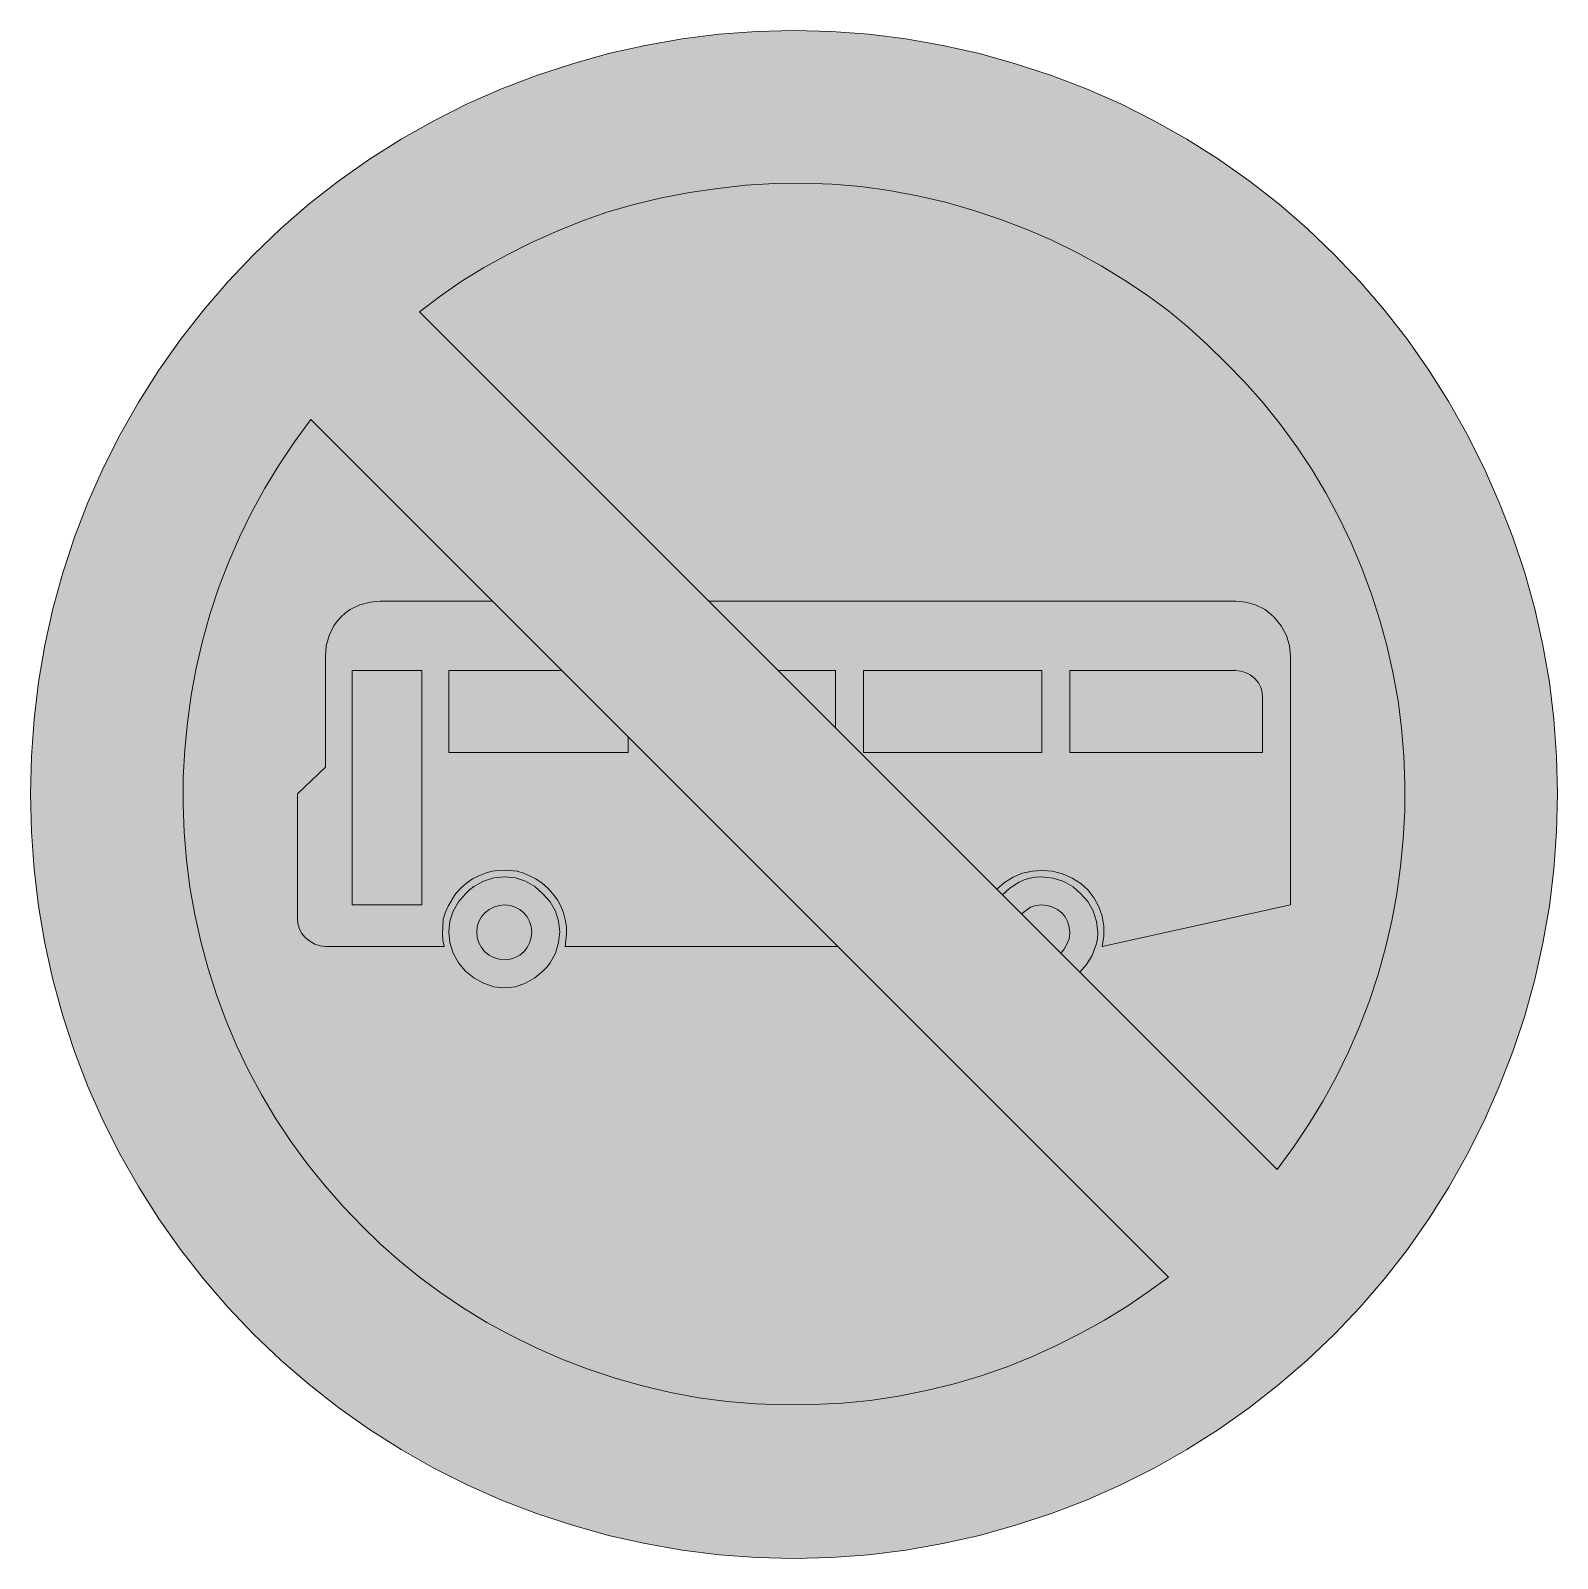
# Model space of a CAD drawing. Header units: metres. Extents: x 162 to 408, y 13 to 259.
import ezdxf

# ---------------------------------------------------------------- set-up
doc = ezdxf.new("R2010")
doc.units = ezdxf.units.M
for name, color, linetype, true_color in [('FILL_BLACK_000000', 7, 'Continuous', 0x000000), ('FILL_RED_FF0000', 7, 'Continuous', 0xff0000), ('FILL_WHITE_FFFFFF', 7, 'Continuous', 0xffffff)]:
    doc.layers.add(name, color=color, linetype=linetype, true_color=true_color)

msp = doc.modelspace()

# ---------------------------------------------------------------- hatches: boundary and pattern name
at = {"layer": 'FILL_BLACK_000000', "true_color": 0x000000}
h = msp.add_hatch(color=7, dxfattribs=at)
h.dxf.hatch_style = 1
h.paths.add_polyline_path([(258.3, 142.74), (258.3, 145.26), (291.96, 111.6), (248.22, 111.6), (248.42, 113.62), (248.4, 114.74), (248.22, 115.92), (247.91, 117), (247.5, 118.06), (246.95, 119.08), (246.24, 120.06), (245.4, 120.97), (244.49, 121.77), (243.51, 122.44), (242.46, 122.94), (241.49, 123.38), (240.48, 123.66), (238.5, 123.84), (237.45, 123.8), (236.43, 123.66), (235.41, 123.38), (234.36, 122.94), (233.31, 122.44), (232.33, 121.77), (231.42, 120.97), (230.58, 120.06), (229.39, 118.06), (228.93, 117), (228.6, 115.92), (228.49, 113.62), (228.57, 112.58), (228.78, 111.6), (209.7, 111.6), (208.86, 111.7), (208.01, 111.98), (207.19, 112.44), (206.46, 113.04), (205.88, 113.75), (205.49, 114.5), (205.27, 115.29), (205.2, 116.1), (205.2, 136.08), (209.7, 140.4), (209.7, 158.22), (209.84, 159.86), (210.29, 161.5), (211.07, 163.08), (211.59, 163.82), (212.22, 164.52), (212.92, 165.15), (213.66, 165.67), (215.24, 166.45), (216.88, 166.9), (218.52, 167.04), (236.52, 167.04), (247.68, 155.88), (229.5, 155.88), (229.5, 142.74), (258.3, 142.74)])
h.paths.add_polyline_path([(214.02, 118.26), (225.18, 118.26), (225.18, 155.88), (214.02, 155.88), (214.02, 118.26)], flags=16)
h = msp.add_hatch(color=7, dxfattribs=at)
h.dxf.hatch_style = 1
h.paths.add_polyline_path([(359.06, 166.45), (360.57, 165.67), (361.98, 164.52), (363.16, 163.08), (364.01, 161.5), (364.51, 159.86), (364.68, 158.22), (364.68, 118.26), (334.44, 111.6), (334.7, 113.23), (334.69, 114.86), (334.42, 116.45), (333.9, 117.97), (333.14, 119.37), (332.16, 120.64), (330.97, 121.72), (329.58, 122.58), (328.05, 123.26), (326.46, 123.67), (324.83, 123.81), (323.21, 123.7), (321.64, 123.34), (320.14, 122.73), (318.75, 121.88), (317.52, 120.78), (291.6, 146.7), (291.6, 155.88), (282.42, 155.88), (271.26, 167.04), (355.86, 167.04), (357.47, 166.9), (359.06, 166.45)])
h.paths.add_polyline_path([(296.1, 142.74), (324.72, 142.74), (324.72, 155.88), (296.1, 155.88), (296.1, 142.74)], flags=16)
h.paths.add_polyline_path([(360.11, 152.37), (359.89, 153.16), (359.5, 153.91), (358.92, 154.62), (358.21, 155.2), (357.46, 155.59), (356.67, 155.81), (355.86, 155.88), (329.22, 155.88), (329.22, 142.74), (360.18, 142.74), (360.18, 151.56), (360.11, 152.37)], flags=16)
h = msp.add_hatch(color=7, dxfattribs=at)
h.dxf.hatch_style = 1
h.paths.add_polyline_path([(246.64, 110.52), (245.8, 108.98), (245.25, 108.28), (244.62, 107.64), (243.31, 106.53), (241.83, 105.68), (240.22, 105.13), (238.5, 104.94), (236.76, 105.13), (235.08, 105.68), (233.54, 106.53), (232.2, 107.64), (231.09, 108.98), (230.24, 110.52), (229.69, 112.2), (229.5, 113.94), (229.69, 115.66), (230.24, 117.27), (231.09, 118.75), (232.2, 120.06), (232.84, 120.69), (233.54, 121.24), (235.08, 122.08), (236.76, 122.59), (238.5, 122.76), (240.22, 122.59), (241.83, 122.08), (243.31, 121.24), (244.62, 120.06), (245.8, 118.75), (246.64, 117.27), (247.15, 115.66), (247.32, 113.94), (247.15, 112.2), (246.64, 110.52)])
h.paths.add_polyline_path([(242.47, 115.6), (242.07, 116.34), (241.54, 116.98), (240.9, 117.51), (240.16, 117.91), (239.36, 118.17), (238.5, 118.26), (237.58, 118.17), (236.73, 117.91), (235.97, 117.51), (235.3, 116.98), (234.76, 116.34), (234.35, 115.6), (234.09, 114.8), (234, 113.94), (234.09, 113.02), (234.35, 112.17), (234.76, 111.41), (235.3, 110.74), (235.97, 110.2), (236.73, 109.79), (237.58, 109.53), (238.5, 109.44), (239.36, 109.53), (240.16, 109.79), (240.9, 110.2), (241.54, 110.74), (242.07, 111.41), (242.47, 112.17), (242.73, 113.02), (242.82, 113.94), (242.73, 114.8), (242.47, 115.6)], flags=16)
h = msp.add_hatch(color=7, dxfattribs=at)
h.dxf.hatch_style = 1
h.paths.add_polyline_path([(328.31, 111.15), (328.77, 111.94), (329.1, 112.82), (329.22, 113.76), (329.12, 114.7), (328.86, 115.58), (328.46, 116.37), (327.96, 117), (327.25, 117.5), (326.48, 117.9), (325.63, 118.16), (324.72, 118.26), (323.75, 118.15), (322.92, 117.9), (321.48, 116.82), (318.42, 119.88), (319.63, 121.01), (321.1, 121.93), (321.92, 122.28), (322.8, 122.54), (323.73, 122.7), (324.72, 122.76), (326.57, 122.57), (328.28, 122.02), (329.78, 121.17), (331.02, 120.06), (332.13, 118.82), (332.98, 117.31), (333.53, 115.6), (333.72, 113.76), (333.66, 112.82), (333.47, 111.89), (332.82, 110.16), (331.9, 108.67), (330.84, 107.46), (327.78, 110.52), (328.31, 111.15)])
at = {"layer": 'FILL_RED_FF0000', "true_color": 0xff0000}
h = msp.add_hatch(color=7, dxfattribs=at)
h.dxf.hatch_style = 1
h.paths.add_polyline_path([(407.38, 130.02), (406.94, 124.01), (406.22, 118.04), (405.2, 112.12), (403.89, 106.26), (402.28, 100.47), (400.37, 94.74), (398.16, 89.1), (395.73, 83.57), (393.04, 78.18), (390.09, 72.94), (386.89, 67.86), (383.44, 62.95), (379.76, 58.22), (375.84, 53.67), (371.7, 49.32), (367.34, 45.17), (362.78, 41.23), (358.02, 37.52), (353.09, 34.04), (348, 30.81), (342.77, 27.83), (337.4, 25.12), (331.92, 22.68), (326.27, 20.52), (320.53, 18.64), (314.71, 17.03), (308.83, 15.7), (302.91, 14.67), (296.94, 13.92), (290.95, 13.47), (284.94, 13.32), (278.93, 13.47), (272.94, 13.92), (266.97, 14.67), (261.04, 15.7), (255.17, 17.03), (249.35, 18.64), (243.61, 20.52), (237.96, 22.68), (232.48, 25.12), (227.11, 27.83), (221.88, 30.81), (216.79, 34.04), (211.86, 37.52), (207.1, 41.23), (202.54, 45.17), (198.18, 49.32), (194.04, 53.67), (190.12, 58.22), (186.43, 62.95), (182.97, 67.86), (179.75, 72.94), (176.77, 78.18), (174.03, 83.57), (171.54, 89.1), (169.39, 94.74), (167.52, 100.47), (165.95, 106.26), (164.65, 112.12), (163.65, 118.04), (162.93, 124.01), (162.5, 130.02), (162.36, 136.08), (162.5, 142.09), (162.93, 148.08), (163.65, 154.04), (164.65, 159.95), (165.95, 165.81), (167.52, 171.59), (169.39, 177.29), (171.54, 182.88), (174.03, 188.41), (176.77, 193.8), (179.75, 199.04), (182.97, 204.12), (186.43, 209.03), (190.12, 213.76), (194.04, 218.31), (198.18, 222.66), (202.54, 226.86), (207.1, 230.82), (211.86, 234.54), (216.79, 238), (221.88, 241.22), (227.11, 244.18), (232.48, 246.87), (237.96, 249.3), (243.61, 251.46), (249.35, 253.34), (255.17, 254.95), (261.04, 256.27), (266.97, 257.31), (272.94, 258.06), (278.93, 258.51), (284.94, 258.66), (290.95, 258.51), (296.94, 258.06), (302.91, 257.31), (308.83, 256.27), (314.71, 254.95), (320.53, 253.34), (326.27, 251.46), (331.92, 249.3), (337.4, 246.87), (342.77, 244.18), (348, 241.22), (353.09, 238), (358.02, 234.54), (362.78, 230.82), (367.34, 226.86), (371.7, 222.66), (375.84, 218.31), (379.76, 213.76), (383.44, 209.03), (386.89, 204.12), (390.09, 199.04), (393.04, 193.8), (395.73, 188.41), (398.16, 182.88), (400.37, 177.29), (402.28, 171.59), (403.89, 165.81), (405.2, 159.95), (406.22, 154.04), (406.94, 148.08), (407.38, 142.09), (407.52, 136.08), (407.38, 130.02)])
at = {"layer": 'FILL_WHITE_FFFFFF', "true_color": 0xffffff}
h = msp.add_hatch(color=7, dxfattribs=at)
h.dxf.hatch_style = 1
h.paths.add_polyline_path([(224.82, 213.48), (228.1, 215.98), (231.5, 218.34), (235.07, 220.57), (238.86, 222.66), (242.7, 224.59), (246.67, 226.35), (250.73, 227.98), (254.88, 229.5), (259.23, 230.75), (263.66, 231.79), (268.14, 232.64), (272.7, 233.28), (277.21, 233.82), (281.81, 234.11), (286.44, 234.17), (291.06, 234), (295.65, 233.6), (300.22, 232.96), (304.75, 232.13), (309.24, 231.12), (313.66, 229.83), (317.99, 228.4), (322.23, 226.79), (326.34, 225), (330.35, 223.01), (334.26, 220.86), (338.03, 218.57), (341.64, 216.18), (345.05, 213.66), (348.28, 210.98), (351.33, 208.21), (354.24, 205.38), (357.34, 202.2), (360.28, 198.88), (363.06, 195.42), (365.67, 191.83), (368.12, 188.13), (370.39, 184.32), (372.49, 180.41), (374.4, 176.4), (376.13, 172.32), (377.67, 168.17), (379.02, 163.97), (380.18, 159.7), (381.15, 155.39), (381.92, 151.04), (382.49, 146.64), (382.86, 142.2), (383.03, 137.75), (383, 133.3), (382.77, 128.86), (382.34, 124.45), (381.72, 120.06), (380.91, 115.7), (379.91, 111.38), (378.72, 107.1), (377.34, 102.88), (375.76, 98.74), (373.99, 94.67), (372.04, 90.7), (369.91, 86.81), (367.61, 83.03), (365.14, 79.35), (362.52, 75.78), (224.82, 213.48)])
h = msp.add_hatch(color=7, dxfattribs=at)
h.dxf.hatch_style = 1
h.paths.add_polyline_path([(345.06, 58.5), (341.78, 56.11), (338.38, 53.8), (334.81, 51.59), (331.02, 49.5), (327.18, 47.55), (323.21, 45.74), (319.15, 44.11), (315, 42.66), (310.65, 41.38), (306.23, 40.27), (301.74, 39.37), (297.18, 38.7), (292.67, 38.26), (288.07, 38.02), (283.44, 37.99), (278.82, 38.16), (274.23, 38.53), (269.66, 39.13), (265.13, 39.96), (260.64, 41.04), (256.22, 42.25), (251.89, 43.69), (247.65, 45.34), (243.54, 47.16), (239.53, 49.12), (235.62, 51.23), (231.85, 53.51), (228.24, 55.98), (224.83, 58.47), (221.6, 61.09), (218.55, 63.8), (215.64, 66.6), (212.54, 69.83), (209.6, 73.18), (206.82, 76.64), (204.21, 80.21), (201.76, 83.9), (199.49, 87.69), (197.39, 91.58), (195.48, 95.58), (193.75, 99.67), (192.21, 103.84), (190.86, 108.07), (189.7, 112.36), (188.73, 116.71), (187.96, 121.09), (187.39, 125.51), (187.02, 129.96), (186.85, 134.35), (186.88, 138.76), (187.11, 143.16), (187.54, 147.55), (188.16, 151.93), (188.97, 156.28), (189.97, 160.6), (191.16, 164.88), (192.54, 169.1), (194.12, 173.24), (195.89, 177.31), (197.84, 181.28), (199.97, 185.17), (202.27, 188.95), (204.74, 192.63), (207.36, 196.2), (345.06, 58.5)])

# ---------------------------------------------------------------- linework, layer by layer
at = {"layer": 'FILL_BLACK_000000', "lineweight": 0, "true_color": 0x000000}
for points in [[(258.3, 142.74), (258.3, 145.26), (291.96, 111.6), (248.22, 111.6), (248.42, 113.62), (248.4, 114.74), (248.22, 115.92), (247.91, 117), (247.5, 118.06), (246.95, 119.08), (246.24, 120.06), (245.4, 120.97), (244.49, 121.77), (243.51, 122.44), (242.46, 122.94), (241.49, 123.38), (240.48, 123.66), (238.5, 123.84), (237.45, 123.8), (236.43, 123.66), (235.41, 123.38), (234.36, 122.94), (233.31, 122.44), (232.33, 121.77), (231.42, 120.97), (230.58, 120.06), (229.39, 118.06), (228.93, 117), (228.6, 115.92), (228.49, 113.62), (228.57, 112.58), (228.78, 111.6), (209.7, 111.6), (208.86, 111.7), (208.01, 111.98), (207.19, 112.44), (206.46, 113.04), (205.88, 113.75), (205.49, 114.5), (205.27, 115.29), (205.2, 116.1), (205.2, 136.08), (209.7, 140.4), (209.7, 158.22), (209.84, 159.86), (210.29, 161.5), (211.07, 163.08), (211.59, 163.82), (212.22, 164.52), (212.92, 165.15), (213.66, 165.67), (215.24, 166.45), (216.88, 166.9), (218.52, 167.04), (236.52, 167.04), (247.68, 155.88), (229.5, 155.88), (229.5, 142.74)], [(359.06, 166.45), (360.57, 165.67), (361.98, 164.52), (363.16, 163.08), (364.01, 161.5), (364.51, 159.86), (364.68, 158.22), (364.68, 118.26), (334.44, 111.6), (334.7, 113.23), (334.69, 114.86), (334.42, 116.45), (333.9, 117.97), (333.14, 119.37), (332.16, 120.64), (330.97, 121.72), (329.58, 122.58), (328.05, 123.26), (326.46, 123.67), (324.83, 123.81), (323.21, 123.7), (321.64, 123.34), (320.14, 122.73), (318.75, 121.88), (317.52, 120.78), (291.6, 146.7), (291.6, 155.88), (282.42, 155.88), (271.26, 167.04), (355.86, 167.04), (357.47, 166.9)], [(214.02, 118.26), (225.18, 118.26), (225.18, 155.88), (214.02, 155.88)], [(296.1, 142.74), (324.72, 142.74), (324.72, 155.88), (296.1, 155.88)], [(360.11, 152.37), (359.89, 153.16), (359.5, 153.91), (358.92, 154.62), (358.21, 155.2), (357.46, 155.59), (356.67, 155.81), (355.86, 155.88), (329.22, 155.88), (329.22, 142.74), (360.18, 142.74), (360.18, 151.56)], [(246.64, 110.52), (245.8, 108.98), (245.25, 108.28), (244.62, 107.64), (243.31, 106.53), (241.83, 105.68), (240.22, 105.13), (238.5, 104.94), (236.76, 105.13), (235.08, 105.68), (233.54, 106.53), (232.2, 107.64), (231.09, 108.98), (230.24, 110.52), (229.69, 112.2), (229.5, 113.94), (229.69, 115.66), (230.24, 117.27), (231.09, 118.75), (232.2, 120.06), (232.84, 120.69), (233.54, 121.24), (235.08, 122.08), (236.76, 122.59), (238.5, 122.76), (240.22, 122.59), (241.83, 122.08), (243.31, 121.24), (244.62, 120.06), (245.8, 118.75), (246.64, 117.27), (247.15, 115.66), (247.32, 113.94), (247.15, 112.2)], [(328.31, 111.15), (328.77, 111.94), (329.1, 112.82), (329.22, 113.76), (329.12, 114.7), (328.86, 115.58), (328.46, 116.37), (327.96, 117), (327.25, 117.5), (326.48, 117.9), (325.63, 118.16), (324.72, 118.26), (323.75, 118.15), (322.92, 117.9), (321.48, 116.82), (318.42, 119.88), (319.63, 121.01), (321.1, 121.93), (321.92, 122.28), (322.8, 122.54), (323.73, 122.7), (324.72, 122.76), (326.57, 122.57), (328.28, 122.02), (329.78, 121.17), (331.02, 120.06), (332.13, 118.82), (332.98, 117.31), (333.53, 115.6), (333.72, 113.76), (333.66, 112.82), (333.47, 111.89), (332.82, 110.16), (331.9, 108.67), (330.84, 107.46), (327.78, 110.52)], [(242.47, 115.6), (242.07, 116.34), (241.54, 116.98), (240.9, 117.51), (240.16, 117.91), (239.36, 118.17), (238.5, 118.26), (237.58, 118.17), (236.73, 117.91), (235.97, 117.51), (235.3, 116.98), (234.76, 116.34), (234.35, 115.6), (234.09, 114.8), (234, 113.94), (234.09, 113.02), (234.35, 112.17), (234.76, 111.41), (235.3, 110.74), (235.97, 110.2), (236.73, 109.79), (237.58, 109.53), (238.5, 109.44), (239.36, 109.53), (240.16, 109.79), (240.9, 110.2), (241.54, 110.74), (242.07, 111.41), (242.47, 112.17), (242.73, 113.02), (242.82, 113.94), (242.73, 114.8)]]:
    msp.add_lwpolyline(points, close=True, dxfattribs=at)
at = {"layer": 'FILL_RED_FF0000', "lineweight": 0, "true_color": 0xff0000}
msp.add_lwpolyline([(407.38, 130.02), (406.94, 124.01), (406.22, 118.04), (405.2, 112.12), (403.89, 106.26), (402.28, 100.47), (400.37, 94.74), (398.16, 89.1), (395.73, 83.57), (393.04, 78.18), (390.09, 72.94), (386.89, 67.86), (383.44, 62.95), (379.76, 58.22), (375.84, 53.67), (371.7, 49.32), (367.34, 45.17), (362.78, 41.23), (358.02, 37.52), (353.09, 34.04), (348, 30.81), (342.77, 27.83), (337.4, 25.12), (331.92, 22.68), (326.27, 20.52), (320.53, 18.64), (314.71, 17.03), (308.83, 15.7), (302.91, 14.67), (296.94, 13.92), (290.95, 13.47), (284.94, 13.32), (278.93, 13.47), (272.94, 13.92), (266.97, 14.67), (261.04, 15.7), (255.17, 17.03), (249.35, 18.64), (243.61, 20.52), (237.96, 22.68), (232.48, 25.12), (227.11, 27.83), (221.88, 30.81), (216.79, 34.04), (211.86, 37.52), (207.1, 41.23), (202.54, 45.17), (198.18, 49.32), (194.04, 53.67), (190.12, 58.22), (186.43, 62.95), (182.97, 67.86), (179.75, 72.94), (176.77, 78.18), (174.03, 83.57), (171.54, 89.1), (169.39, 94.74), (167.52, 100.47), (165.95, 106.26), (164.65, 112.12), (163.65, 118.04), (162.93, 124.01), (162.5, 130.02), (162.36, 136.08), (162.5, 142.09), (162.93, 148.08), (163.65, 154.04), (164.65, 159.95), (165.95, 165.81), (167.52, 171.59), (169.39, 177.29), (171.54, 182.88), (174.03, 188.41), (176.77, 193.8), (179.75, 199.04), (182.97, 204.12), (186.43, 209.03), (190.12, 213.76), (194.04, 218.31), (198.18, 222.66), (202.54, 226.86), (207.1, 230.82), (211.86, 234.54), (216.79, 238), (221.88, 241.22), (227.11, 244.18), (232.48, 246.87), (237.96, 249.3), (243.61, 251.46), (249.35, 253.34), (255.17, 254.95), (261.04, 256.27), (266.97, 257.31), (272.94, 258.06), (278.93, 258.51), (284.94, 258.66), (290.95, 258.51), (296.94, 258.06), (302.91, 257.31), (308.83, 256.27), (314.71, 254.95), (320.53, 253.34), (326.27, 251.46), (331.92, 249.3), (337.4, 246.87), (342.77, 244.18), (348, 241.22), (353.09, 238), (358.02, 234.54), (362.78, 230.82), (367.34, 226.86), (371.7, 222.66), (375.84, 218.31), (379.76, 213.76), (383.44, 209.03), (386.89, 204.12), (390.09, 199.04), (393.04, 193.8), (395.73, 188.41), (398.16, 182.88), (400.37, 177.29), (402.28, 171.59), (403.89, 165.81), (405.2, 159.95), (406.22, 154.04), (406.94, 148.08), (407.38, 142.09), (407.52, 136.08)], close=True, dxfattribs=at)
at = {"layer": 'FILL_WHITE_FFFFFF', "lineweight": 0, "true_color": 0xff0000}
for points in [[(224.82, 213.48), (228.1, 215.98), (231.5, 218.34), (235.07, 220.57), (238.86, 222.66), (242.7, 224.59), (246.67, 226.35), (250.73, 227.98), (254.88, 229.5), (259.23, 230.75), (263.66, 231.79), (268.14, 232.64), (272.7, 233.28), (277.21, 233.82), (281.81, 234.11), (286.44, 234.17), (291.06, 234), (295.65, 233.6), (300.22, 232.96), (304.75, 232.13), (309.24, 231.12), (313.66, 229.83), (317.99, 228.4), (322.23, 226.79), (326.34, 225), (330.35, 223.01), (334.26, 220.86), (338.03, 218.57), (341.64, 216.18), (345.05, 213.66), (348.28, 210.98), (351.33, 208.21), (354.24, 205.38), (357.34, 202.2), (360.28, 198.88), (363.06, 195.42), (365.67, 191.83), (368.12, 188.13), (370.39, 184.32), (372.49, 180.41), (374.4, 176.4), (376.13, 172.32), (377.67, 168.17), (379.02, 163.97), (380.18, 159.7), (381.15, 155.39), (381.92, 151.04), (382.49, 146.64), (382.86, 142.2), (383.03, 137.75), (383, 133.3), (382.77, 128.86), (382.34, 124.45), (381.72, 120.06), (380.91, 115.7), (379.91, 111.38), (378.72, 107.1), (377.34, 102.88), (375.76, 98.74), (373.99, 94.67), (372.04, 90.7), (369.91, 86.81), (367.61, 83.03), (365.14, 79.35), (362.52, 75.78)], [(345.06, 58.5), (341.78, 56.11), (338.38, 53.8), (334.81, 51.59), (331.02, 49.5), (327.18, 47.55), (323.21, 45.74), (319.15, 44.11), (315, 42.66), (310.65, 41.38), (306.23, 40.27), (301.74, 39.37), (297.18, 38.7), (292.67, 38.26), (288.07, 38.02), (283.44, 37.99), (278.82, 38.16), (274.23, 38.53), (269.66, 39.13), (265.13, 39.96), (260.64, 41.04), (256.22, 42.25), (251.89, 43.69), (247.65, 45.34), (243.54, 47.16), (239.53, 49.12), (235.62, 51.23), (231.85, 53.51), (228.24, 55.98), (224.83, 58.47), (221.6, 61.09), (218.55, 63.8), (215.64, 66.6), (212.54, 69.83), (209.6, 73.18), (206.82, 76.64), (204.21, 80.21), (201.76, 83.9), (199.49, 87.69), (197.39, 91.58), (195.48, 95.58), (193.75, 99.67), (192.21, 103.84), (190.86, 108.07), (189.7, 112.36), (188.73, 116.71), (187.96, 121.09), (187.39, 125.51), (187.02, 129.96), (186.85, 134.35), (186.88, 138.76), (187.11, 143.16), (187.54, 147.55), (188.16, 151.93), (188.97, 156.28), (189.97, 160.6), (191.16, 164.88), (192.54, 169.1), (194.12, 173.24), (195.89, 177.31), (197.84, 181.28), (199.97, 185.17), (202.27, 188.95), (204.74, 192.63), (207.36, 196.2)]]:
    msp.add_lwpolyline(points, close=True, dxfattribs=at)

doc.saveas('drawing.dxf')
